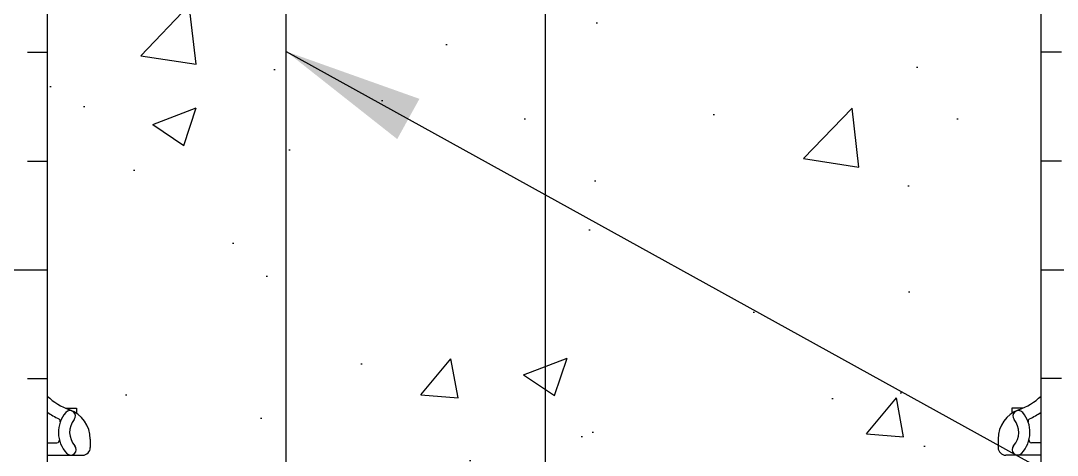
# Model space of a CAD drawing. Header units: inches. Extents: x 16 to 68.3, y 21.2 to 93.9.
# Drawn here: x 41.79 to 50.14, y 80.68 to 84.18 of the extents above; entities that cross this region are included whole.
import ezdxf

# ---------------------------------------------------------------- set-up
doc = ezdxf.new("R2010")
doc.units = ezdxf.units.IN
doc.header["$LTSCALE"] = 0.5
doc.header["$MEASUREMENT"] = 0
for name, color, linetype in [('HATCH', 12, 'Continuous'), ('line25', 2, 'Continuous'), ('LINE3', 3, 'Continuous'), ('TEXT', 4, 'Continuous'), ('Web_Edge', 9, 'Continuous')]:
    doc.layers.add(name, color=color, linetype=linetype)
doc.styles.add('DIM', font='romans.shx', dxfattribs={"width": 0.7})
doc.dimstyles.new('ext_12', dxfattribs={"dimscale": 12, "dimtxt": 0.09375, "dimasz": 0.09375, "dimexe": 0.09375, "dimexo": 0.0625, "dimgap": 0.0625, "dimtad": 1, "dimdec": 1, "dimzin": 3, "dimdsep": 46, "dimlunit": 4, "dimtxsty": 'DIM', "dimcen": 0.09, "dimdle": 0.09375, "dimclrt": 4, "dimadec": 0, "dimazin": 0, "dimtfac": 1, "dimtdec": 1, "dimtmove": 2, "dimatfit": 3, "dimfxl": 1, "dimfrac": 2, "dimtolj": 1, "dimtzin": 0, "dimarcsym": 0})

msp = doc.modelspace()

# ---------------------------------------------------------------- hatches: boundary and pattern name
at = {"layer": 'HATCH'}
h = msp.add_hatch(dxfattribs=at)
h.set_pattern_fill('INSUL', color=256, scale=7, style=0)
h.set_pattern_definition([(0, (-2884.155831338762, -322.0766072067573), (0, 2.625), []), (0, (-2884.155831338762, -321.2016072067573), (0, 2.625), [0.875, -0.875]), (0, (-2884.155831338762, -320.3266072067573), (0, 2.625), [0.875, -0.875])])
h.paths.add_polyline_path([(39.38075037272097, 74.93290685595431), (39.81825037272097, 74.93290685595431), (39.81825037272097, 75.43290685595431), (41.31825037272097, 75.43290685595431), (41.31825037272097, 74.93290685595431), (42.00575037272097, 74.93290685595431), (42.00575037272097, 92.93290685595431), (41.31825037272097, 92.93290685595431), (41.31825037272097, 93.43290685595431), (39.81825037272097, 93.43290685595431), (39.81825037272097, 92.93290685595431), (39.38075037272097, 92.93290685595431)])
h = msp.add_hatch(dxfattribs=at)
h.set_pattern_fill('INSUL', color=256, scale=7, style=0)
h.set_pattern_definition([(180, (2976.167332084206, -322.0766072067573), (0, 2.625), []), (180, (2976.167332084206, -321.2016072067573), (0, 2.625), [0.875, -0.875]), (180, (2976.167332084206, -320.3266072067573), (0, 2.625), [0.875, -0.875])])
h.paths.add_polyline_path([(52.63075037272097, 74.93290685595431), (52.19325037272097, 74.93290685595431), (52.19325037272051, 75.43290685595426), (50.69325037272097, 75.43290685595437), (50.69325037272097, 74.93290685595437), (50.00575037272097, 74.93290685595426), (50.00575037272097, 92.93290685595437), (50.69325037272097, 92.93290685595426), (50.69325037272097, 93.43290685595426), (52.19325037272051, 93.43290685595437), (52.19325037272097, 92.93290685595426), (52.63075037272097, 92.93290685595431)])
h = msp.add_hatch(dxfattribs=at)
h.set_pattern_fill('AR-CONC', color=256, scale=0.5)
h.set_pattern_definition([(49.99999999999999, (0, 0), (3.586300913003767, -0.3137606749129755), [0.375, -4.125]), (355, (0, 0), (-0.693756668065, 3.760960668500059), [0.3, -3.3]), (100.45144446, (0.298858405, -0.02614672), (2.89254423363556, 3.447199954843147), [0.3187009599999999, -3.505710559999999]), (46.18420000000001, (0, 1), (5.336206653357862, -0.8275964039653827), [0.5625, -6.1875]), (96.63563549, (0.444683725, 0.931033465), (4.673309728371142, 4.870593003872752), [0.47805171, -5.258568799999999]), (351.1841639899999, (0, 1), (4.673309725273866, 4.870593001349951), [0.45, -4.950000005]), (21, (0.5, 0.75), (2.984535260592308, -2.013094453326694), [0.375, -4.125]), (326.0000000000001, (0.5, 0.75), (1.216576659607909, 3.625750225234265), [0.3, -3.3]), (71.45144474, (0.74871127, 0.58224213), (4.201111883649856, 1.612655764031769), [0.31870095, -3.50571056]), (37.50000000000001, (0, 0), (0.06079927658645334, 1.664469269156557), [0, -3.26, 0, -3.35, 0, -3.3125]), (7.499999999999999, (0, 0), (1.315347687210743, 1.972058559411801), [0, -1.91, 0, -3.185, 0, -1.2625]), (327.5, (-1.115, 0), (2.669112180862045, -0.1127743586718988), [0, -1.25, 0, -3.9, 0, -5.175]), (317.5, (-1.615, 0), (2.915930846711931, 0.5005249116615886), [0, -1.625, 0, -2.59, 0, -3.675])])
edge = h.paths.add_edge_path()
edge.add_arc((49.65974737583271, 86.34523039092467), 0.4999999999999998, 46.21088882983787, 66.42182151813422)
edge.add_line((49.85974737586201, 86.80348796040747), (49.76974737586147, 86.80348796040059))
edge.add_line((49.76974737586147, 86.80348796040059), (49.76974737585874, 86.84521402032473))
edge.add_arc((49.9097473758427, 87.05233717210766), 0.2499999999999988, 180.0000000030875, 235.94420226187, ccw=False)
edge.add_line((49.6597473758427, 87.05233717209418), (49.65974737583906, 87.11983717210428))
edge.add_arc((49.72224737583906, 87.11983717210765), 0.06250000000000001, 89.99999999998698, 180.0000000030875, ccw=False)
edge.add_line((49.72224737583907, 87.18233717210765), (49.76974737583691, 87.18233717210764))
edge.add_line((49.76974737583691, 87.18233717210764), (49.76974737583237, 87.25233717210764))
edge.add_line((49.76974737583237, 87.25233717210764), (49.6647473758477, 87.25233717210764))
edge.add_arc((49.78715602700481, 87.59494103462791), 0.3638149041640578, 212.0424222806901, 250.3387412735826, ccw=False)
edge.add_arc((48.86403713168669, 86.98371098329338), 0.743499063761513, 34.22801950081571, 73.81071145721748)
edge.add_spline(control_points=[(49.07133327597398, 87.6977272060627), (47.63388327597409, 88.01818720606272)], knot_values=[0, 0, 1, 1], degree=1, periodic=0)
edge.add_arc((47.07754542795036, 85.08658239844536), 2.983926699701091, 79.25461642973926, 90.09946546446955)
edge.add_line((47.07236533425804, 88.07050460182438), (46.01729402065462, 88.08608661676334))
edge.add_line((46.01729402065462, 88.08608661676334), (46.01729402065461, 79.77972709514529))
edge.add_line((46.01729402065461, 79.77972709514529), (47.07236533425807, 79.79530911008425))
edge.add_arc((47.07754542795034, 82.77923131346327), 2.983926699701083, 269.9005345355316, 280.745383570264)
edge.add_spline(control_points=[(47.63388327597409, 79.84762650584591), (49.07133327597398, 80.16808650584593)], knot_values=[0, 0, 1, 1], degree=1, periodic=0)
edge.add_arc((48.86403713168669, 80.88210272861525), 0.7434990637615129, 286.1892885427836, 325.7719804991818)
edge.add_arc((49.78715602700481, 80.27087267728072), 0.3638149041640576, 109.66125872641629, 147.9575777193149, ccw=False)
edge.add_line((49.6647473758477, 80.61347653980098), (49.76974737583237, 80.61347653980098))
edge.add_line((49.76974737583237, 80.61347653980098), (49.76974737583691, 80.68347653980099))
edge.add_line((49.76974737583691, 80.68347653980099), (49.72224737583907, 80.68347653980098))
edge.add_arc((49.72224737583906, 80.74597653980098), 0.06250000000000001, 179.9999999969125, 270.000000000013, ccw=False)
edge.add_line((49.65974737583906, 80.74597653980435), (49.6597473758427, 80.81347653981445))
edge.add_arc((49.9097473758427, 80.81347653980097), 0.2499999999999989, 124.05579773813, 179.9999999969125, ccw=False)
edge.add_line((49.76974737585874, 81.0205996915839), (49.76974737586147, 81.06232575150804))
edge.add_line((49.76974737586147, 81.06232575150804), (49.85974737586201, 81.06232575150116))
edge.add_arc((49.65974737583271, 81.52058332098396), 0.4999999999999999, 293.5781784818658, 313.7891111701621)
edge.add_line((50.00575037272097, 81.15963744395481), (50.00575037272097, 86.70617626795382))
edge = h.paths.add_edge_path()
edge.add_line((46.01729402065462, 88.08608661676334), (46.00575037272141, 88.08625710125308))
edge.add_line((46.00575037272141, 88.08625710125308), (44.93913541118481, 88.07050460182438))
edge.add_arc((44.9339553174925, 85.08658239844536), 2.983926699701082, 89.90053453553061, 100.7453835702634)
edge.add_spline(control_points=[(44.37761746946876, 88.01818720606272), (43.92738470849633, 87.91781391267426)], knot_values=[0.6867837065828728, 0.6867837065828728, 1, 1], degree=1, periodic=0)
edge.add_line((43.92738470857714, 87.91781391269228), (43.92738470857714, 79.94799979921636))
edge.add_spline(control_points=[(43.92738470849633, 79.94799979923438), (44.37761746946876, 79.84762650584591)], knot_values=[0.6867837065828678, 0.6867837065828678, 1, 1], degree=1, periodic=0)
edge.add_arc((44.9339553174925, 82.77923131346327), 2.983926699701082, 259.2546164297359, 270.0994654644676)
edge.add_line((44.93913541118473, 79.79530911008425), (46.00575037272156, 79.77955661065555))
edge.add_line((46.00575037272156, 79.77955661065555), (46.01729402065461, 79.77972709514529))
edge.add_line((46.01729402065461, 79.77972709514529), (46.01729402065462, 88.08608661676334))
edge = h.paths.add_edge_path()
edge.add_spline(control_points=[(43.92738470857714, 87.91781391269227), (42.94016746946886, 87.6977272060627)], knot_values=[0, 0, 0.6867837066390796, 0.6867837066390796], degree=1, periodic=0)
edge.add_arc((43.14746361375615, 86.98371098329338), 0.743499063761513, 106.1892885427836, 145.7719804991715)
edge.add_arc((42.22434471843804, 87.59494103462791), 0.3638149041640575, 289.6612587264163, 327.9575777193354, ccw=False)
edge.add_line((42.34675336959515, 87.25233717210764), (42.24175336961048, 87.25233717210764))
edge.add_line((42.24175336961048, 87.25233717210764), (42.24175336960593, 87.18233717210764))
edge.add_line((42.24175336960593, 87.18233717210764), (42.28925336960377, 87.18233717210765))
edge.add_arc((42.28925336960378, 87.11983717210765), 0.06250000000000001, -3.0876208256813698e-09, 90.00000000001302, ccw=False)
edge.add_line((42.35175336960378, 87.11983717210428), (42.35175336960015, 87.05233717209418))
edge.add_arc((42.10175336960015, 87.05233717210766), 0.2499999999999988, 304.05579773812997, 359.9999999969125, ccw=False)
edge.add_line((42.2417533695841, 86.84521402032473), (42.24175336958137, 86.80348796040059))
edge.add_line((42.24175336958137, 86.80348796040059), (42.15175336958083, 86.80348796040747))
edge.add_arc((42.35175336961014, 86.34523039092467), 0.4999999999999997, 113.5781784818658, 133.7891111703061)
edge.add_line((42.00575037272097, 86.70617626795296), (42.00575037272097, 81.15963744395567))
edge.add_arc((42.35175336961014, 81.52058332098396), 0.4999999999999995, 226.2108888296939, 246.4218215181342)
edge.add_line((42.15175336958083, 81.06232575150116), (42.24175336958137, 81.06232575150804))
edge.add_line((42.24175336958137, 81.06232575150804), (42.2417533695841, 81.0205996915839))
edge.add_arc((42.10175336960015, 80.81347653980097), 0.2499999999999988, 3.087507138843648e-09, 55.944202261869975, ccw=False)
edge.add_line((42.35175336960015, 80.81347653981445), (42.35175336960378, 80.74597653980435))
edge.add_arc((42.28925336960378, 80.74597653980098), 0.06250000000000001, -90.00000000001302, 3.087507138843648e-09, ccw=False)
edge.add_line((42.28925336960377, 80.68347653980098), (42.24175336960593, 80.68347653980099))
edge.add_line((42.24175336960593, 80.68347653980099), (42.24175336961048, 80.61347653980098))
edge.add_line((42.24175336961048, 80.61347653980098), (42.34675336959515, 80.61347653980098))
edge.add_arc((42.22434471843805, 80.27087267728072), 0.3638149041640577, 32.042422280640494, 70.33874127358581, ccw=False)
edge.add_arc((43.14746361375615, 80.88210272861525), 0.7434990637615132, 214.2280195008409, 253.8107114572175)
edge.add_spline(control_points=[(42.94016746946886, 80.16808650584593), (43.92738470857714, 79.94799979921636)], knot_values=[0, 0, 0.6867837066390796, 0.6867837066390796], degree=1, periodic=0)
edge.add_line((43.92738470857714, 79.94799979921636), (43.92738470857714, 87.91781391269227))
edge = h.paths.add_edge_path()
edge.add_arc((49.65974737583271, 68.34523039092467), 0.4999999999999998, 46.21088882983787, 66.42182151813422)
edge.add_line((49.85974737586201, 68.80348796040747), (49.76974737586147, 68.80348796040059))
edge.add_line((49.76974737586147, 68.80348796040059), (49.76974737585874, 68.84521402032473))
edge.add_arc((49.9097473758427, 69.05233717210766), 0.2499999999999988, 180.0000000030875, 235.94420226187, ccw=False)
edge.add_line((49.6597473758427, 69.05233717209418), (49.65974737583906, 69.11983717210428))
edge.add_arc((49.72224737583906, 69.11983717210765), 0.06250000000000001, 89.99999999998698, 180.0000000030875, ccw=False)
edge.add_line((49.72224737583907, 69.18233717210765), (49.76974737583691, 69.18233717210764))
edge.add_line((49.76974737583691, 69.18233717210764), (49.76974737583237, 69.25233717210764))
edge.add_line((49.76974737583237, 69.25233717210764), (49.6647473758477, 69.25233717210764))
edge.add_arc((49.78715602700473, 69.59494103462794), 0.3638149041640578, 212.0424222804951, 250.33874127359678, ccw=False)
edge.add_arc((48.86403713168669, 68.98371098329338), 0.7434990637615126, 34.22801950091625, 73.81071145721643)
edge.add_spline(control_points=[(49.07133327597398, 69.6977272060627), (47.63388327597409, 70.01818720606272)], knot_values=[0, 0, 1, 1], degree=1, periodic=0)
edge.add_arc((47.07754542795036, 67.08658239844536), 2.98392669970109, 79.25461642973826, 90.09946546446818)
edge.add_line((47.07236533425811, 70.07050460182438), (46.01729402065461, 70.08608661676334))
edge.add_line((46.01729402065461, 70.08608661676334), (46.01729402065461, 67.18649998957106))
edge.add_arc((45.89694003433868, 66.85945341837021), 0.3484889406514577, 50.206941944660684, 69.79625397109521, ccw=False)
edge.add_arc((46.35678619018471, 66.9614043961476), 0.2890885121043847, 35.000000049744926, 144.999999950256, ccw=False)
edge.add_arc((46.73374488911767, 67.02908379061017), 0.1710930888453198, 35.00000004974447, 144.9999999502503, ccw=False)
edge.add_arc((47.0507625549502, 66.91694358144542), 0.2747678591514678, 20.067823958623023, 130.0678238591272, ccw=False)
edge.add_arc((47.53115746998198, 66.8555628542095), 0.2713891911863233, 35.00000004974447, 144.9999999502704, ccw=False)
edge.add_arc((47.85978813371104, 66.93677807643002), 0.1297947724258311, 35.000000049746575, 144.9999999502446, ccw=False)
edge.add_arc((48.01443782202094, 66.97738564492818), 0.05899763733755128, 98.46763984434159, 144.9999999502589, ccw=False)
edge.add_arc((47.99706292342111, 66.97738564492815), 0.05899763733755129, 35.00000004985583, 81.5323601557717, ccw=False)
edge.add_arc((48.15171261173085, 66.93677807642995), 0.1297947724258311, 35.000000049746575, 144.9999999501768, ccw=False)
edge.add_arc((48.48034327545997, 66.85556285420948), 0.2713891911863233, 35.00000004974447, 144.9999999502737, ccw=False)
edge.add_arc((48.96073819049172, 66.91694358144551), 0.2747678591514678, 49.93217614085802, 159.9321760413863, ccw=False)
edge.add_arc((49.2777558563243, 67.0290837906102), 0.1710930888453198, 35.00000004974447, 144.9999999502489, ccw=False)
edge.add_arc((49.65471455525726, 66.9614043961476), 0.2890885121043847, 35.000000049744926, 144.9999999502521, ccw=False)
edge.add_arc((50.11456071110332, 66.85945341837024), 0.3484889406514596, 108.1939553616794, 129.7930580553476, ccw=False)
edge.add_line((50.00575037272097, 67.19051965346148), (50.00575037272097, 68.70617626795382))
edge = h.paths.add_edge_path()
edge.add_line((46.01729402065461, 70.08608661676334), (46.00575037272142, 70.08625710125308))
edge.add_line((46.00575037272142, 70.08625710125308), (44.93913541118484, 70.07050460182438))
edge.add_arc((44.93395531749251, 67.08658239844536), 2.983926699701082, 89.90053453553048, 100.7453835702628)
edge.add_spline(control_points=[(44.37761746946876, 70.01818720606272), (43.92738470857714, 69.91781391269227)], knot_values=[0.6867837066390796, 0.6867837066390796, 1, 1], degree=1, periodic=0)
edge.add_line((43.92738470857714, 69.91781391269227), (43.92738470857714, 67.04741426064041))
edge.add_arc((44.07700893180284, 66.92615876084994), 0.1925884326882842, 35.000000049744926, 140.9786846608937, ccw=False)
edge.add_arc((44.38266751188758, 66.93306269264247), 0.1805517949427258, 35.000000049736684, 144.9999999503395, ccw=False)
edge.add_arc((44.66761295953486, 66.89657734210114), 0.1959448866285584, 24.37979492092802, 134.3797948213562, ccw=False)
edge.add_arc((45.02391568800157, 66.85294193211523), 0.2170908186462479, 35.00000004974743, 144.999999950316, ccw=False)
edge.add_arc((45.38539263390121, 66.84886940579547), 0.2241910515995041, 35.00000004974561, 144.9999999502162, ccw=False)
edge.add_arc((45.89694003433863, 66.85945341837022), 0.3484889406514577, 69.79625397108771, 160.2069418451645, ccw=False)
edge.add_line((46.01729402065461, 67.18649998957108), (46.01729402065461, 70.08608661676334))
edge = h.paths.add_edge_path()
edge.add_spline(control_points=[(43.92738470857714, 69.91781391269227), (42.94016746946886, 69.6977272060627)], knot_values=[0, 0, 0.6867837066390796, 0.6867837066390796], degree=1, periodic=0)
edge.add_arc((43.14746361375619, 68.98371098329339), 0.7434990637615129, 106.1892885427865, 145.7719804992229)
edge.add_arc((42.22434471843804, 69.59494103462791), 0.3638149041640574, 289.6612587264163, 327.95757771923536, ccw=False)
edge.add_line((42.34675336959515, 69.25233717210764), (42.24175336961048, 69.25233717210764))
edge.add_line((42.24175336961048, 69.25233717210764), (42.24175336960593, 69.18233717210764))
edge.add_line((42.24175336960593, 69.18233717210764), (42.28925336960377, 69.18233717210765))
edge.add_arc((42.28925336960378, 69.11983717210765), 0.06250000000000001, -3.0876208256813698e-09, 90.00000000001302, ccw=False)
edge.add_line((42.35175336960378, 69.11983717210428), (42.35175336960015, 69.05233717209418))
edge.add_arc((42.10175336960015, 69.05233717210766), 0.2499999999999988, 304.05579773812997, 359.9999999969125, ccw=False)
edge.add_line((42.2417533695841, 68.84521402032473), (42.24175336958137, 68.80348796040059))
edge.add_line((42.24175336958137, 68.80348796040059), (42.15175336958083, 68.80348796040747))
edge.add_arc((42.35175336961014, 68.34523039092467), 0.4999999999999998, 113.5781784818658, 133.7891111703061)
edge.add_line((42.00575037272097, 68.70617626795296), (42.00575037272097, 67.17379682228778))
edge.add_arc((42.0359991827129, 66.85021465889207), 0.3249929337289893, 35.000000049740606, 95.3405509028234, ccw=False)
edge.add_arc((42.46983697496431, 66.9192547438335), 0.20462521901779, 35.000000049743676, 144.9999999502806, ccw=False)
edge.add_arc((42.88395497268343, 66.86402260770089), 0.3009195096539231, 35.00000004974311, 144.9999999502307, ccw=False)
edge.add_arc((43.30793292852515, 66.91235072681684), 0.2166620053473131, 35.000000049746575, 144.9999999502617, ccw=False)
edge.add_arc((43.70233088828653, 66.88473474397489), 0.2648090020814063, 31.80222356554151, 144.999999950263, ccw=False)
edge.add_line((43.92738470857714, 67.02428611643661), (43.92738470857714, 69.91781391269227))
edge = h.paths.add_edge_path()
edge.add_arc((43.70233088828652, 66.8847347439749), 0.2648090020814058, 31.80222356553801, 144.9999999502553)
edge.add_arc((43.30793292852515, 66.91235072681691), 0.2166620053473131, 35.00000004973725, 144.9999999502564)
edge.add_arc((42.88395497268353, 66.86402260770086), 0.3009195096539232, 35.00000004977011, 144.9999999502434)
edge.add_arc((42.46983697496431, 66.9192547438335), 0.2046252190177865, 35.00000004971502, 144.9999999502817)
edge.add_arc((42.03599918271289, 66.85021465889207), 0.3249929337289882, 35.00000004974061, 95.34055090282214)
edge.add_line((42.00575037272097, 67.17379682228778), (42.00575037272097, 63.15963744395567))
edge.add_arc((42.35175336961015, 63.52058332098396), 0.5000000000000084, 226.2108888296927, 246.421821518132)
edge.add_line((42.15175336958082, 63.06232575150116), (42.24175336958137, 63.06232575150804))
edge.add_line((42.24175336958137, 63.06232575150804), (42.2417533695841, 63.0205996915839))
edge.add_arc((42.10175336960015, 62.81347653980097), 0.2499999999999989, 3.087507138843648e-09, 55.944202261869975, ccw=False)
edge.add_line((42.35175336960015, 62.81347653981445), (42.35175336960378, 62.74597653980435))
edge.add_arc((42.28925336960378, 62.74597653980098), 0.06250000000000001, -90.00000000001302, 3.087507138843648e-09, ccw=False)
edge.add_line((42.28925336960377, 62.68347653980098), (42.24175336960593, 62.68347653980099))
edge.add_line((42.24175336960593, 62.68347653980099), (42.24175336961048, 62.61347653980098))
edge.add_line((42.24175336961048, 62.61347653980098), (42.34675336959514, 62.61347653980098))
edge.add_arc((42.2243447184381, 62.27087267728071), 0.3638149041640577, 32.042422280519986, 70.33874127359502, ccw=False)
edge.add_arc((43.14746361375614, 62.88210272861525), 0.7434990637615073, 214.2280195009032, 253.8107114572246)
edge.add_spline(control_points=[(42.94016746946886, 62.16808650584593), (43.92738470857714, 61.94799979921636)], knot_values=[0, 0, 0.6867837066390796, 0.6867837066390796], degree=1, periodic=0)
edge.add_line((43.92738470857714, 61.94799979921636), (43.92738470857714, 67.02428611643661))
edge = h.paths.add_edge_path()
edge.add_arc((50.11456071110334, 66.85945341837024), 0.3484889406514552, 108.1939553616828, 129.7930580553527)
edge.add_arc((49.65471455525725, 66.96140439614757), 0.2890885121043847, 35.00000004974715, 144.9999999502552)
edge.add_arc((49.27775585632424, 67.02908379061023), 0.1710930888453198, 35.00000004971677, 144.9999999502437)
edge.add_arc((48.96073819049175, 66.91694358144548), 0.2747678591514645, 49.93217614088111, 159.9321760413896)
edge.add_arc((48.48034327545997, 66.8555628542095), 0.2713891911863218, 35.00000004973044, 144.9999999502554)
edge.add_arc((48.15171261173095, 66.93677807642995), 0.1297947724258311, 35.00000004979186, 144.9999999502534)
edge.add_arc((47.997062923421, 66.97738564492818), 0.05899763733755128, 35.00000004965683, 81.53236015565844)
edge.add_arc((48.01443782202133, 66.97738564492823), 0.05899763733754638, 98.4676398447251, 144.9999999506264)
edge.add_arc((47.85978813371108, 66.93677807642995), 0.1297947724258311, 35.00000004964745, 144.9999999502446)
edge.add_arc((47.53115746998196, 66.85556285420952), 0.2713891911863229, 35.00000004971962, 144.9999999502704)
edge.add_arc((47.05076255495018, 66.91694358144547), 0.2747678591514673, 20.06782395861975, 130.0678238591284)
edge.add_arc((46.73374488911767, 67.02908379061016), 0.1710930888453197, 35.00000004976688, 144.9999999502503)
edge.add_arc((46.35678619018472, 66.96140439614759), 0.2890885121043826, 35.00000004974566, 144.9999999502606)
edge.add_arc((45.89694003433861, 66.85945341837024), 0.3484889406514576, 50.2069419446434, 160.2069418451615)
edge.add_arc((45.38539263390121, 66.8488694057955), 0.2241910515995041, 35.00000004974556, 144.9999999502574)
edge.add_arc((45.02391568800156, 66.85294193211504), 0.2170908186462479, 35.00000004977353, 144.9999999502921)
edge.add_arc((44.66761295953485, 66.89657734210115), 0.1959448866285581, 24.37979492088711, 134.379794821415)
edge.add_arc((44.38266751188746, 66.93306269264231), 0.1805517949427259, 35.0000000497506, 144.9999999502782)
edge.add_arc((44.07700893180284, 66.92615876084994), 0.1925884326882838, 35.00000004974492, 140.9786846608937)
edge.add_line((43.92738470857714, 67.04741426064041), (43.92738470857714, 67.02428611643661))
edge.add_line((43.92738470857714, 67.02428611643661), (43.92738470857714, 61.94799979921636))
edge.add_spline(control_points=[(43.92738470857714, 61.94799979921636), (44.37761746946876, 61.84762650584591)], knot_values=[0.6867837066390796, 0.6867837066390796, 1, 1], degree=1, periodic=0)
edge.add_arc((44.93395531749255, 64.77923131346327), 2.983926699701084, 259.2546164297358, 270.0994654644759)
edge.add_line((44.93913541118521, 61.79530911008423), (46.00575037272137, 61.77955661065555))
edge.add_line((46.00575037272137, 61.77955661065555), (47.0723653342576, 61.79530911008423))
edge.add_arc((47.07754542795031, 64.77923131346327), 2.983926699701084, 269.900534535523, 280.7453835702624)
edge.add_spline(control_points=[(47.63388327597409, 61.84762650584591), (49.07133327597398, 62.16808650584593)], knot_values=[0, 0, 1, 1], degree=1, periodic=0)
edge.add_arc((48.86403713168669, 62.88210272861525), 0.7434990637615067, 286.1892885427754, 325.771980499191)
edge.add_arc((49.78715602700481, 62.27087267728072), 0.3638149041640575, 109.66125872641521, 147.9575777192956, ccw=False)
edge.add_line((49.6647473758477, 62.61347653980098), (49.76974737583237, 62.61347653980098))
edge.add_line((49.76974737583237, 62.61347653980098), (49.76974737583691, 62.68347653980098))
edge.add_line((49.76974737583691, 62.68347653980098), (49.72224737583907, 62.68347653980098))
edge.add_arc((49.72224737583906, 62.74597653980098), 0.06250000000000001, 179.9999999969125, 270.0000000000065, ccw=False)
edge.add_line((49.65974737583906, 62.74597653980435), (49.6597473758427, 62.81347653981445))
edge.add_arc((49.9097473758427, 62.81347653980097), 0.2499999999999989, 124.05579773813, 179.9999999969125, ccw=False)
edge.add_line((49.76974737585874, 63.0205996915839), (49.76974737586147, 63.06232575150804))
edge.add_line((49.76974737586147, 63.06232575150804), (49.85974737586203, 63.06232575150116))
edge.add_arc((49.65974737583269, 63.52058332098395), 0.500000000000009, 293.5781784818698, 313.7891111701645)
edge.add_line((50.00575037272097, 63.15963744395481), (50.00575037272097, 67.19051965346148))
h.paths.add_polyline_path([(43.92738470857714, 59.87046195964876, -0.05666383542022759), (43.8106950761902, 59.34908945506202, -0.2278381461859753), (43.40604329221746, 58.92489932244133, -1), (43.24261472081135, 59.33342239651192, 2.087231407577453), (42.80871529089081, 59.55823965476111, -0.6696014940937474), (42.67621289214439, 59.43795795806153, 0.08534784464098068), (42.34675336959596, 59.51347653980119), (42.24175336961048, 59.51347653980119), (42.24175336960593, 59.44347653980118), (42.28925336960377, 59.4434765398012, -0.4142135623889448), (42.35175336960378, 59.38097653979783), (42.35175336960015, 59.31347653978773, -0.249069420179816), (42.2417533695841, 59.10635338801828), (42.24175336958137, 59.06462732809413), (42.15175336958082, 59.06462732810101, 0.08841615068672898), (42.00575037272097, 58.9673156356465), (42.00575037272097, 56.93290685595431), (42.00575037272097, 56.17351817396133), (42.08463825211879, 56.41544100411528, -0.7257365567846111), (42.19074675275808, 56.43417373940805), (42.23965979623625, 56.28417373940795), (42.36574675275777, 56.28417373940805, -0.4142135623730794), (42.41574675275781, 56.23417373940809), (42.41574675275803, 56.20417373940796), (42.51574675275791, 56.20417373940802), (42.51574816860904, 55.38045836448606), (43.92738470857714, 55.1284321263021)])
h.paths.add_polyline_path([(45.97049846467532, 59.08302910389074, -0.06342882996162606), (45.53160993727732, 59.14496982517119, -0.7348724129815378), (45.50850633368972, 59.65600867187412, 1.61247353724821), (45.07696316916907, 60.01559687157845), (44.93432532698918, 59.62875201584627, -0.1637199698636485), (44.61249309361467, 59.2749352612876, -1.05916744043704), (44.40619781486122, 59.65681146325633, 1.629604377932075), (43.93513600632859, 59.95790248914238, -0.009281151891959898), (43.92738470857714, 59.87046195964875), (43.92738470857714, 55.1284321263021), (45.88246758959666, 54.77938180783107, -0.01255838567427906), (45.97049846467532, 54.78278455240077)])
h.paths.add_polyline_path([(50.00575037272097, 58.96731563564737, 0.0884161506860951), (49.85974737586203, 59.06462732810101), (49.76974737586147, 59.06462732809413), (49.76974737585874, 59.10635338801828, -0.2490694201798159), (49.6597473758427, 59.31347653978773), (49.65974737583906, 59.38097653979783, -0.4142135623889365), (49.72224737583907, 59.4434765398012), (49.76974737583691, 59.44347653980119), (49.76974737583237, 59.51347653980119), (49.66474737584695, 59.51347653980119, 0.08534784463976441), (49.33528785330294, 59.43795795806346, -0.6696014941017541), (49.20278545455154, 59.55823965475876, 2.087231407570266), (48.76888602462778, 59.3334223965135, -1), (48.60545745323475, 58.92489932243782, -0.2278381461899527), (48.20080566925255, 59.34908945506223, -0.06597968640273069), (48.07636473911437, 59.95790248914074, 1.62960437793008), (47.60530293057951, 59.65681146325758, -1.059167440434085), (47.39900765182669, 59.27493526128843, -0.1637199698631031), (47.07717541845362, 59.62875201584639), (46.93453757627378, 60.01559687157845, 1.612473537249848), (46.50299441175356, 59.65600867187399, -0.7348724129957874), (46.47989080815584, 59.14496982516855, -0.0735258378247976), (45.97049846467532, 59.08349321176225), (45.97049846467532, 54.7823203903462, -0.07352642755726718), (46.47989492204665, 54.72084388673586, -0.132790516546007), (46.60114556478735, 54.65107278392534), (47.30141735883828, 54.52604990376882, -0.03911831574373269), (47.39901176571029, 54.59087845061955, -0.5661006846896212), (47.73008564094121, 54.41957278275956, -0.07444126607771191), (48.1146881225805, 54.19735159485433, -0.03501258187443002), (48.20080978313455, 54.51672425684548, -0.2278381461853876), (48.60546156710629, 54.94091438946523, -1), (48.76889013850935, 54.53239131539328, 2.087231407590755), (49.20278956843229, 54.30757405715299, -0.3803920597852934), (49.49575399268557, 54.60267567730457), (49.49575399268409, 56.20417373940802), (49.59575399268417, 56.20417373940796), (49.59575399268418, 56.23417373940805, -0.4142135623733604), (49.64575399268422, 56.28417373940805), (49.77184094920574, 56.28417373940795), (49.81464549204337, 56.41544100411033, -0.7257365568518634), (49.9207539926857, 56.43417373940365), (50.00575037272097, 56.1735181739615), (50.00575037272097, 56.93290685595431)])
h.paths.add_polyline_path([(45.53161405117548, 54.72084388674019, -0.05082936706744496), (45.88246758959665, 54.77938180783107), (43.92738470857714, 55.1284321263021), (43.92738470857714, 53.995390058208, -0.0075958229865456), (43.9339709897413, 53.92384738045325, 1.753170910237371), (44.38490858165756, 54.22045551568675, -0.9407930192622284), (44.58842111833437, 54.60371873556855, -0.1730747606229338), (44.93432944087092, 54.23706169606058), (45.07696728305077, 53.85021684032849, 1.612473537246619), (45.50851044757197, 54.20980504003255, -0.7348724130076092)])
h.paths.add_polyline_path([(47.07717953233536, 54.23706169606058, -0.123808727381055), (47.30141735883827, 54.52604990376882), (46.60114556478734, 54.65107278392534, -0.5485519546029431), (46.50299852563395, 54.20980504003238, 1.612473537245531), (46.93454169015551, 53.85021684032849)])
h.paths.add_polyline_path([(43.92738470857714, 55.1284321263021), (42.51574816860904, 55.38045836448606), (42.51574950550775, 54.60267601743573, -0.3803970778955293), (42.80871940477263, 54.30757405714619, 2.087231407578331), (43.24261883469332, 54.53239131539478, -1), (43.40604740609324, 54.94091438946779, -0.2134499129943623), (43.79827316687745, 54.55171392248043, -0.06059869005666111), (43.92738470857714, 53.99539005820802)])
h.paths.add_polyline_path([(45.97049846467532, 49.86219003336015), (45.97049846467532, 46.00362367854868), (49.33460333083518, 46.00362367854868, 0.2681384484786097), (49.49575399268636, 46.15174719466334), (49.49575399268655, 47.62055685597348), (49.37575399269829, 47.82055685595483), (49.37575399269829, 47.93290685595511), (49.37575399269829, 48.04525685595493), (49.49575399268663, 48.24525685593642), (49.49575399268682, 49.71406651724404, 0.2681384484805035), (49.33460333083514, 49.86219003336015)])
h.paths.add_polyline_path([(45.97049846467532, 49.86219003336015), (42.67690564237114, 49.86219003336015, 0.2681558504668568), (42.51575073494089, 49.71405296119146), (42.51575073494089, 48.24525021896008), (42.6357467527437, 48.04525685595447), (42.6357467527437, 47.9329068559542), (42.6357467527437, 47.82055685595437), (42.51575073494089, 47.62056349294877), (42.51575073494089, 46.15176075071737, 0.2681558504668249), (42.67690564237111, 46.00362367854868), (45.97049846467532, 46.00362367854868)])
h.paths.add_polyline_path([(49.49575399268587, 41.26313803460423, -0.3803920597853901), (49.20278956843222, 41.55823965475555, 2.087231407643068), (48.76889013852001, 41.33342239651122, -1), (48.60546156709772, 40.92489932244681, -0.2134499129876757), (48.21323580632915, 41.3140997894275, -0.0699232591372946), (48.07636885299587, 41.95790248914482, 1.702394472336587), (47.62660039154672, 41.6453581962233, -0.9407930192596998), (47.42308785488346, 41.26209497633439, -0.1730747606274036), (47.07717953233534, 41.6287520158483), (46.93454169015551, 42.01559687158034, 1.612473537251582), (46.50299852563574, 41.65600867187576, -0.7348724130726708), (46.47989492198686, 41.14496982515663, -0.06847526279530537), (46.00575448660473, 41.08290685595624, -0.005025195847526104), (45.97049846467532, 41.08302915950805), (45.97049846467532, 38.30997476392538), (46.59343055670426, 38.93290685595431), (50.00575037272097, 38.93290685595431), (50.00575037272097, 39.69229553794727), (49.92075399268569, 39.43163997250516, -0.6000000000331527), (49.82075399268391, 39.43163997250076), (49.77184094920574, 39.58163997250088), (49.64575399268422, 39.58163997250078, -0.4142135623733604), (49.59575399268418, 39.63163997250078), (49.595753992684, 39.66163997250085), (49.49575399268409, 39.6616399725008)])
h.paths.add_polyline_path([(45.97049846467532, 41.08302915950805, -0.06342824119737661), (45.53161405115999, 41.14496982517286, -0.7348724129879809), (45.50851044757407, 41.65600867187722, 1.612473537240041), (45.07696728305077, 42.01559687158034), (44.93432944087093, 41.6287520158483, -0.1730747606225524), (44.58842111833545, 41.26209497634076, -0.940793019258798), (44.38490858165795, 41.64535819622208, 1.702394472345426), (43.93514012021023, 41.95790248914324, -0.06992325913730871), (43.79827316687653, 41.31409978942587, -0.2134499129893581), (43.40604740610281, 40.92489932244472, -1), (43.24261883469498, 41.3334223965147, 2.087231407569876), (42.80871940477253, 41.5582396547626, -0.3803970205195437), (42.51574956810772, 41.26313769836153), (42.51574675275791, 39.6616399725008), (42.415746752758, 39.66163997250086), (42.41574675275781, 39.63163997250049, -0.4142135623716955), (42.36574675275777, 39.58163997250078), (42.23965979623625, 39.58163997250088), (42.19074675275807, 39.43163997250075, -0.6000000000331899), (42.0907467527563, 39.43163997250517), (42.00575037272097, 39.69229553794743), (42.00575037272097, 38.93290685595431), (44.59343055670426, 38.93290685595431), (45.59343055670426, 39.93290685595431), (45.59343055670426, 38.93290685595431), (45.59343055670426, 37.93290685595431), (45.97049846467532, 38.30997476392537)])

# ---------------------------------------------------------------- linework, layer by layer
at = {"layer": 'line25'}
for p, q in [((42.00575037272097, 92.93290685595431), (42.00575037272097, 74.93290685595431)), ((50.00575037272097, 74.93290685595431), (50.00575037272097, 92.93290685595431))]:
    msp.add_line(p, q, dxfattribs=at)
at = {"layer": 'LINE3'}
for p, q in [((46.01729402065461, 67.18649998957106), (46.01729402065462, 92.93290685595434)), ((43.92738470857714, 50.20464454855377), (43.92738470857714, 91.51490384558605))]:
    msp.add_line(p, q, dxfattribs=at)
at = {"layer": 'Web_Edge'}
for p, q in [((42.15175336958077, 81.06232575150116), (42.24175336958137, 81.06232575150804)), ((42.24175336958137, 81.06232575150804), (42.2417533695841, 81.0205996915839)), ((49.85974737586207, 81.06232575150116), (49.76974737586147, 81.06232575150804)), ((49.76974737586147, 81.06232575150804), (49.76974737585874, 81.0205996915839)), ((42.00575037272097, 80.78347653980094), (42.0836289059896, 80.78347653980106)), ((42.35175336960015, 80.81347653982002), (42.35175336960378, 80.74597653980382)), ((49.6597473758427, 80.81347653982002), (49.65974737583906, 80.74597653980382)), ((50.00575037272188, 80.78347653980094), (49.92787183945325, 80.78347653980106)), ((42.00575037272097, 80.68347653980103), (42.28925336960378, 80.68347653980098)), ((50.00575037272188, 80.68347653980103), (49.72224737583906, 80.68347653980098))]:
    msp.add_line(p, q, dxfattribs=at)
for centre, radius, start, end in [((42.35175336961015, 81.52058332098395), 0.5, 226.210888829619, 250.5287793646983), ((49.65974737583269, 81.52058332098395), 0.5, 289.4712206353017, 313.7891111703809), ((42.35175336961015, 81.52058332098395), 0.6, 234.7832160478548, 245.074770714525), ((42.34546077805521, 80.86803594613409), 0.25, 140.1145119962656, 222.460867842792), ((42.18769440700021, 80.99893263947294), 0.04500919725254051, 321.4480006460015, 139.18789920201), ((42.10175336960015, 80.81347653980097), 0.25, 4.360973023723161e-09, 70.5287793646983), ((49.9097473758427, 80.81347653980097), 0.25, 109.4712206353017, 179.999999995639), ((49.82380633844264, 80.99893263947294), 0.04500919725254051, 40.81210079799003, 218.5519993539984), ((49.66603996738763, 80.86803594613409), 0.25, 317.539132157208, 39.88548800373442), ((49.65974737583269, 81.52058332098395), 0.6, 294.9252292854749, 305.2167839521452), ((42.08967115905102, 80.95756571227301), 0.02103171283708721, 343.4640040446166, 63.99572765969175), ((42.34546077805521, 80.86803594613409), 0.16, 140.0000771989564, 222.4608678427525), ((49.66603996738763, 80.86803594613409), 0.16, 317.5391321572475, 39.99992280104357), ((49.92182958639182, 80.95756571227301), 0.02103171283708721, 116.0042723403083, 196.5359959553834), ((42.08383290181314, 80.80305899900733), 0.01958352171754351, 269.4031558122728, 15.49009993730626), ((49.92766784362971, 80.80305899900733), 0.01958352171754351, 164.5099000626938, 270.5968441877272), ((42.19422436858417, 80.72964321348408), 0.04500000000006049, 222.4608678430196, 42.46086784271362), ((42.28925336960378, 80.74597653980098), 0.0625, 270, 2.605510395054913e-09), ((49.72224737583906, 80.74597653980098), 0.0625, 179.9999999973945, 270), ((49.81727637685867, 80.72964321348408), 0.04500000000006049, 137.5391321572864, 317.5391321569804)]:
    msp.add_arc(centre, radius, start, end, dxfattribs=at)

# ---------------------------------------------------------------- leaders
at = {"layer": 'TEXT'}
msp.add_leader([(43.92738470857713, 83.93290685595434), (53.894333809702, 78.42748203669086), (54.82393109869423, 78.42748203669086)], dimstyle='ext_12', override={"dimgap": 0.0625, "dimtad": 0}, dxfattribs=at)

doc.saveas('drawing.dxf')
